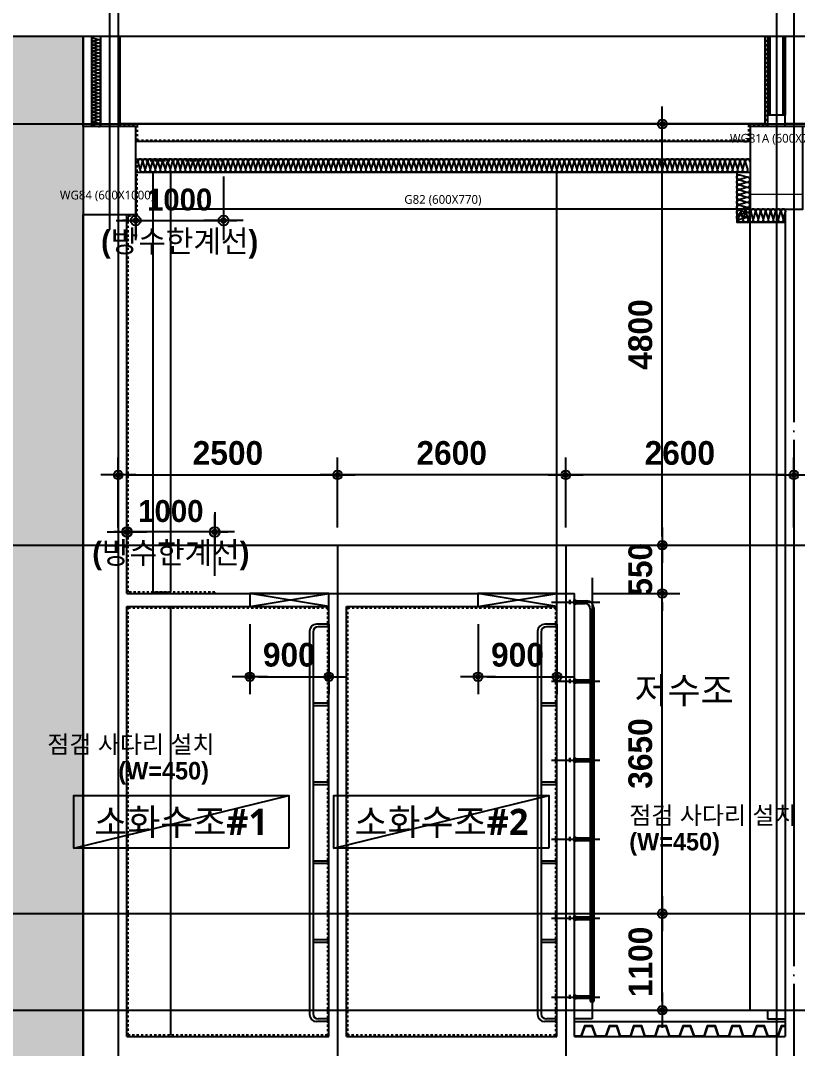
# Model space of a CAD drawing. Header units: millimetres. Extents: x 0 to 168000, y 0 to 59400.
# Drawn here: x 131906 to 140759, y 10966 to 22681 of the extents above; entities that cross this region are included whole.
import ezdxf
from ezdxf.enums import TextEntityAlignment as Align

# ---------------------------------------------------------------- set-up
doc = ezdxf.new("R2010")
doc.units = ezdxf.units.MM
doc.header["$LTSCALE"] = 100
for name, pattern in [('CEN', [62, 60, -1, 0, -1]), ('HID', [0.5, 0.25, -0.25]), ('주단면도-1$0$STD_CENTER', [66, 60, -2, 2, -2])]:
    doc.linetypes.add(name, pattern=pattern)
doc.layers.get('Defpoints').update_dxf_attribs({"color": 153})
for name, color, linetype in [('7FIN', 5, 'Continuous'), ('A-ANNO-DIM', 4, 'Continuous'), ('A-ANNO-TEXT1', 7, 'Continuous'), ('A-CEN', 1, 'CEN'), ('A-FLOR-INSL', 8, 'Continuous'), ('A-WALL-DRY1', 7, 'Continuous'), ('CEN', 1, 'Continuous'), ('DIM', 7, 'Continuous'), ('ELE4', 4, 'Continuous'), ('HID', 7, 'HID'), ('land-sol', 252, 'Continuous'), ('Leader', 7, 'Continuous'), ('OPEN1', 5, 'HID'), ('SYM', 7, 'Continuous'), ('TEXT', 3, 'Continuous'), ('주단면도-1$0$A-FIN-TYP1', 6, 'Continuous'), ('주단면도-1$0$A-ST-AXIS-CEN', 252, '주단면도-1$0$STD_CENTER'), ('주단면도-1$0$A-ST-CONC', 2, 'Continuous'), ('주단면도-1$0$A-WALL-MASN', 3, 'Continuous')]:
    doc.layers.add(name, color=color, linetype=linetype)
doc.layers.add('A-ELEV-LIN2', color=7, linetype='Continuous', lineweight=25)
doc.layers.add('A-XXXX-NPLT', color=144, linetype='Continuous', lineweight=15, plot=False)
doc.layers.add('G(그리드1)', color=185, linetype='Continuous', plot=False)
doc.layers.add('G(그리드2)', color=235, linetype='Continuous', plot=False)
doc.styles.add('2020음성 1차', font='나눔고딕Bold.ttf')
doc.styles.add('SH_진천_나눔', font='')
doc.styles.add('맑은고딕', font='')
doc.styles.get('SH_진천_나눔').set_extended_font_data('NanumGothic', bold=True)
doc.styles.get('맑은고딕').set_extended_font_data('Malgun Gothic')
doc.dimstyles.new('SHP 100내부', dxfattribs={"dimscale": 100, "dimtxt": 2.7, "dimasz": 1, "dimexe": 2, "dimexo": 2, "dimgap": 1, "dimtad": 1, "dimdec": 0, "dimzin": 0, "dimdsep": 46, "dimtxsty": '2020음성 1차', "dimblk": 'DIMDOT', "dimcen": 0.09, "dimclrd": 256, "dimclre": 256, "dimclrt": 3, "dimadec": 0, "dimazin": 1, "dimtfac": 1, "dimtdec": 0, "dimtix": 1, "dimtmove": 2, "dimatfit": 0, "dimldrblk": 'DIMDOT', "dimfxl": 1, "dimtolj": 1, "dimtzin": 0, "dimlwd": -1, "dimlwe": -1, "dimarcsym": 0})
doc.dimstyles.new('내부', dxfattribs={"dimscale": 100, "dimtxt": 2.5, "dimasz": 0.75, "dimexe": 2, "dimexo": 2, "dimgap": 1, "dimtad": 1, "dimdec": 0, "dimdsep": 46, "dimtxsty": '2020음성 1차', "dimblk": 'Z_DOT', "dimcen": 3, "dimdle": 3, "dimclrd": 7, "dimclre": 7, "dimclrt": 3, "dimadec": 0, "dimazin": 0, "dimtfac": 1, "dimtdec": 0, "dimtix": 1, "dimtmove": 2, "dimatfit": 3, "dimfxl": 1, "dimtolj": 1, "dimtzin": 0, "dimarcsym": 0})

# ---------------------------------------------------------------- blocks, each defined once
blk = doc.blocks.new('Z_DOT')
at = {"layer": 'DIM', "color": 0}
for p, q in [((0, -3), (0, 3)), ((-3, 0), (3, 0))]:
    blk.add_line(p, q, dxfattribs=at)
for radius in [0.75, 0.375]:
    blk.add_circle((0, 0), radius, dxfattribs=at)
blk = doc.blocks.new('*D9316')
at = {"layer": 'Defpoints', "color": 0}
for p in [(133119, 16852), (133119, 16152), (134119, 16152)]:
    blk.add_point(p, dxfattribs=at)
at = {"layer": 'DIM', "color": 7, "lineweight": -2, "ltscale": 10}
for p, q in [((133119, 16352), (133119, 17052)), ((134119, 16352), (134119, 17052)), ((133044, 16852), (132969, 16852)), ((134119, 16852), (133119, 16852)), ((134194, 16852), (134269, 16852))]:
    blk.add_line(p, q, dxfattribs=at)
at = {"layer": 'DIM', "color": 7, "linetype": 'ByBlock', "lineweight": -2, "xscale": 75, "yscale": 75, "zscale": 75}
blk.add_blockref('Z_DOT', (133119, 16852), dxfattribs=at)
at = {"layer": 'DIM', "color": 7, "linetype": 'ByBlock', "lineweight": -2, "xscale": 75, "yscale": 75, "zscale": 75, "rotation": 180}
blk.add_blockref('Z_DOT', (134119, 16852), dxfattribs=at)
at = {"layer": 'DIM', "color": 3, "char_height": 250, "attachment_point": 5, "style": '2020음성 1차'}
for s, insert in [('\\A1;1000', (133619, 17089)), ('\\A1;(방수한계선)', (133619, 16578))]:
    blk.add_mtext(s, dxfattribs=dict(at, insert=insert))
blk = doc.blocks.new('*D9317')
at = {"layer": 'Defpoints', "color": 0}
for p in [(133219, 21102), (134219, 21102), (134219, 20402)]:
    blk.add_point(p, dxfattribs=at)
at = {"layer": 'DIM', "color": 7, "lineweight": -2, "ltscale": 10}
for p, q in [((133219, 20902), (133219, 20202)), ((134219, 20902), (134219, 20202)), ((133144, 20402), (133069, 20402)), ((133219, 20402), (134219, 20402)), ((134294, 20402), (134369, 20402))]:
    blk.add_line(p, q, dxfattribs=at)
at = {"layer": 'DIM', "color": 7, "linetype": 'ByBlock', "lineweight": -2, "xscale": 75, "yscale": 75, "zscale": 75}
blk.add_blockref('Z_DOT', (133219, 20402), dxfattribs=at)
at = {"layer": 'DIM', "color": 7, "linetype": 'ByBlock', "lineweight": -2, "xscale": 75, "yscale": 75, "zscale": 75, "rotation": 180}
blk.add_blockref('Z_DOT', (134219, 20402), dxfattribs=at)
at = {"layer": 'DIM', "color": 3, "char_height": 250, "attachment_point": 5, "style": '2020음성 1차'}
for s, insert in [('\\A1;1000', (133719, 20639)), ('\\A1;(방수한계선)', (133719, 20128))]:
    blk.add_mtext(s, dxfattribs=dict(at, insert=insert))
blk = doc.blocks.new('DIMDOT')
at = {"color": 0}
blk.add_line((-2, 0), (2, 0), dxfattribs=at)
for radius in [0.5, 0.25]:
    blk.add_circle((0, 0), radius, dxfattribs=at)
blk = doc.blocks.new('*D9349')
at = {"layer": 'A-ANNO-DIM'}
for p, q in [((133019, 16902), (133019, 17702)), ((135519, 16902), (135519, 17702)), ((133119, 17502), (135419, 17502))]:
    blk.add_line(p, q, dxfattribs=at)
at = {"layer": 'Defpoints', "color": 0}
for p in [(135519, 17502), (133019, 16702), (135519, 16702)]:
    blk.add_point(p, dxfattribs=at)
at = {"layer": 'A-ANNO-DIM', "linetype": 'ByBlock', "xscale": 100, "yscale": 100, "zscale": 100, "rotation": 180}
blk.add_blockref('DIMDOT', (133019, 17502), dxfattribs=at)
at = {"layer": 'A-ANNO-DIM', "linetype": 'ByBlock', "xscale": 100, "yscale": 100, "zscale": 100}
blk.add_blockref('DIMDOT', (135519, 17502), dxfattribs=at)
at = {"layer": 'A-ANNO-DIM', "color": 3, "insert": (134269, 17751), "char_height": 270, "attachment_point": 5, "style": '2020음성 1차'}
blk.add_mtext('\\A1;2500', dxfattribs=at)
blk = doc.blocks.new('*D9350')
at = {"layer": 'A-ANNO-DIM'}
for p, q in [((135519, 16902), (135519, 17702)), ((138119, 16902), (138119, 17702)), ((138019, 17502), (135619, 17502))]:
    blk.add_line(p, q, dxfattribs=at)
at = {"layer": 'Defpoints', "color": 0}
for p in [(135519, 17502), (135519, 16702), (138119, 16702)]:
    blk.add_point(p, dxfattribs=at)
at = {"layer": 'A-ANNO-DIM', "linetype": 'ByBlock', "xscale": 100, "yscale": 100, "zscale": 100, "rotation": 180}
blk.add_blockref('DIMDOT', (135519, 17502), dxfattribs=at)
at = {"layer": 'A-ANNO-DIM', "linetype": 'ByBlock', "xscale": 100, "yscale": 100, "zscale": 100}
blk.add_blockref('DIMDOT', (138119, 17502), dxfattribs=at)
at = {"layer": 'A-ANNO-DIM', "color": 3, "insert": (136819, 17751), "char_height": 270, "attachment_point": 5, "style": '2020음성 1차'}
blk.add_mtext('\\A1;2600', dxfattribs=at)
blk = doc.blocks.new('*D9351')
at = {"layer": 'A-ANNO-DIM'}
for p, q in [((138119, 16902), (138119, 17702)), ((140719, 16902), (140719, 17702)), ((140619, 17502), (138219, 17502))]:
    blk.add_line(p, q, dxfattribs=at)
at = {"layer": 'Defpoints', "color": 0}
for p in [(138119, 17502), (138119, 16702), (140719, 16702)]:
    blk.add_point(p, dxfattribs=at)
at = {"layer": 'A-ANNO-DIM', "linetype": 'ByBlock', "xscale": 100, "yscale": 100, "zscale": 100, "rotation": 180}
blk.add_blockref('DIMDOT', (138119, 17502), dxfattribs=at)
at = {"layer": 'A-ANNO-DIM', "linetype": 'ByBlock', "xscale": 100, "yscale": 100, "zscale": 100}
blk.add_blockref('DIMDOT', (140719, 17502), dxfattribs=at)
at = {"layer": 'A-ANNO-DIM', "color": 3, "insert": (139419, 17751), "char_height": 270, "attachment_point": 5, "style": '2020음성 1차'}
blk.add_mtext('\\A1;2600', dxfattribs=at)
blk = doc.blocks.new('*D9352')
at = {"layer": 'A-ANNO-DIM'}
for p, q in [((138419, 16152), (139419, 16152)), ((139219, 12602), (139219, 16052)), ((138419, 12502), (139419, 12502))]:
    blk.add_line(p, q, dxfattribs=at)
at = {"layer": 'Defpoints', "color": 0}
for p in [(138219, 16152), (139219, 16152), (138219, 12502)]:
    blk.add_point(p, dxfattribs=at)
at = {"layer": 'A-ANNO-DIM', "linetype": 'ByBlock', "xscale": 100, "yscale": 100, "zscale": 100}
for p, rotation in [((139219, 16152), 90), ((139219, 12502), 270)]:
    blk.add_blockref('DIMDOT', p, dxfattribs=dict(at, rotation=rotation))
at = {"layer": 'A-ANNO-DIM', "color": 3, "insert": (138970, 14327), "char_height": 270, "attachment_point": 5, "rotation": 90, "style": '2020음성 1차'}
blk.add_mtext('\\A1;3650', dxfattribs=at)
blk = doc.blocks.new('*D9353')
at = {"layer": 'A-ANNO-DIM'}
for p, q in [((138419, 21502), (139419, 21502)), ((139219, 16802), (139219, 21402)), ((138419, 16702), (139419, 16702))]:
    blk.add_line(p, q, dxfattribs=at)
at = {"layer": 'Defpoints', "color": 0}
for p in [(138219, 21502), (139219, 21502), (138219, 16702)]:
    blk.add_point(p, dxfattribs=at)
at = {"layer": 'A-ANNO-DIM', "linetype": 'ByBlock', "xscale": 100, "yscale": 100, "zscale": 100}
for p, rotation in [((139219, 21502), 90), ((139219, 16702), 270)]:
    blk.add_blockref('DIMDOT', p, dxfattribs=dict(at, rotation=rotation))
at = {"layer": 'A-ANNO-DIM', "color": 3, "insert": (138970, 19102), "char_height": 270, "attachment_point": 5, "rotation": 90, "style": '2020음성 1차'}
blk.add_mtext('\\A1;4800', dxfattribs=at)
blk = doc.blocks.new('*D9354')
at = {"layer": 'A-ANNO-DIM'}
for p, q in [((139219, 16802), (139219, 16902)), ((138419, 16702), (139419, 16702)), ((139219, 16152), (139219, 16702)), ((138419, 16152), (139419, 16152)), ((139219, 16052), (139219, 15952))]:
    blk.add_line(p, q, dxfattribs=at)
at = {"layer": 'Defpoints', "color": 0}
for p in [(138219, 16702), (139219, 16702), (138219, 16152)]:
    blk.add_point(p, dxfattribs=at)
at = {"layer": 'A-ANNO-DIM', "linetype": 'ByBlock', "xscale": 100, "yscale": 100, "zscale": 100}
for p, rotation in [((139219, 16702), 270), ((139219, 16152), 90)]:
    blk.add_blockref('DIMDOT', p, dxfattribs=dict(at, rotation=rotation))
at = {"layer": 'A-ANNO-DIM', "color": 3, "insert": (138970, 16427), "char_height": 270, "attachment_point": 5, "rotation": 90, "style": '2020음성 1차'}
blk.add_mtext('\\A1;550', dxfattribs=at)
blk = doc.blocks.new('*D9362')
at = {"layer": 'A-ANNO-DIM'}
for p, q in [((138419, 12502), (139419, 12502)), ((139219, 11502), (139219, 12402)), ((138419, 11402), (139419, 11402))]:
    blk.add_line(p, q, dxfattribs=at)
at = {"layer": 'Defpoints', "color": 0}
for p in [(138219, 12502), (139219, 12502), (138219, 11402)]:
    blk.add_point(p, dxfattribs=at)
at = {"layer": 'A-ANNO-DIM', "linetype": 'ByBlock', "xscale": 100, "yscale": 100, "zscale": 100}
for p, rotation in [((139219, 12502), 90), ((139219, 11402), 270)]:
    blk.add_blockref('DIMDOT', p, dxfattribs=dict(at, rotation=rotation))
at = {"layer": 'A-ANNO-DIM', "color": 3, "insert": (138971, 11952), "char_height": 270, "attachment_point": 5, "rotation": 90, "style": '2020음성 1차'}
blk.add_mtext('\\A1;1100', dxfattribs=at)
blk = doc.blocks.new('*D9422')
at = {"layer": 'A-ANNO-DIM'}
for p, q in [((134519, 15802), (134519, 15002)), ((135419, 15802), (135419, 15002)), ((134619, 15202), (135319, 15202))]:
    blk.add_line(p, q, dxfattribs=at)
at = {"layer": 'Defpoints', "color": 0}
for p in [(134519, 16002), (135419, 16002), (135419, 15202)]:
    blk.add_point(p, dxfattribs=at)
at = {"layer": 'A-ANNO-DIM', "linetype": 'ByBlock', "xscale": 100, "yscale": 100, "zscale": 100, "rotation": 180}
blk.add_blockref('DIMDOT', (134519, 15202), dxfattribs=at)
at = {"layer": 'A-ANNO-DIM', "linetype": 'ByBlock', "xscale": 100, "yscale": 100, "zscale": 100}
blk.add_blockref('DIMDOT', (135419, 15202), dxfattribs=at)
at = {"layer": 'A-ANNO-DIM', "color": 3, "insert": (134969, 15451), "char_height": 270, "attachment_point": 5, "style": '2020음성 1차'}
blk.add_mtext('\\A1;900', dxfattribs=at)
blk = doc.blocks.new('*D9423')
at = {"layer": 'A-ANNO-DIM'}
for p, q in [((137119, 15802), (137119, 15002)), ((138019, 15802), (138019, 15002)), ((137219, 15202), (137919, 15202))]:
    blk.add_line(p, q, dxfattribs=at)
at = {"layer": 'Defpoints', "color": 0}
for p in [(137119, 16002), (138019, 16002), (138019, 15202)]:
    blk.add_point(p, dxfattribs=at)
at = {"layer": 'A-ANNO-DIM', "linetype": 'ByBlock', "xscale": 100, "yscale": 100, "zscale": 100, "rotation": 180}
blk.add_blockref('DIMDOT', (137119, 15202), dxfattribs=at)
at = {"layer": 'A-ANNO-DIM', "linetype": 'ByBlock', "xscale": 100, "yscale": 100, "zscale": 100}
blk.add_blockref('DIMDOT', (138019, 15202), dxfattribs=at)
at = {"layer": 'A-ANNO-DIM', "color": 3, "insert": (137569, 15451), "char_height": 270, "attachment_point": 5, "style": '2020음성 1차'}
blk.add_mtext('\\A1;900', dxfattribs=at)

msp = doc.modelspace()

# ---------------------------------------------------------------- hatches: boundary and pattern name
at = {"layer": 'land-sol', "transparency": 33554687}
h = msp.add_hatch(color=256, dxfattribs=at)
h.dxf.hatch_style = 1
h.paths.add_polyline_path([(130518.8, 22502), (132618.8, 22502), (132618.8, 9702), (132518.8, 9702), (132518.8, 9642), (142118.8, 9642), (142118.8, 9702), (142719.2, 10742), (148318.8, 10742), (148318.8, 10802), (148218.8, 10802), (148218.8, 11592), (149618.8, 11592), (149618.8, 6702), (130518.8, 6702)])

# ---------------------------------------------------------------- linework, layer by layer
for p, q in [((138218.8, 16082), (138227.8, 16082)), ((138227.8, 16082), (138227.8, 16022)), ((138218.8, 16022), (138227.8, 16022)), ((135409.8, 15817), (135409.8, 15757)), ((135418.8, 15817), (135409.8, 15817)), ((138009.8, 15817), (138009.8, 15757)), ((138018.8, 15817), (138009.8, 15817)), ((135418.8, 15757), (135409.8, 15757)), ((138018.8, 15757), (138009.8, 15757)), ((138218.8, 15182), (138227.8, 15182)), ((138218.8, 15122), (138227.8, 15122)), ((138227.8, 15182), (138227.8, 15122)), ((138227.8, 15167), (138398.8, 15167)), ((138227.8, 15137), (138398.8, 15137)), ((135409.8, 14902), (135238.8, 14902)), ((135409.8, 14917), (135409.8, 14857)), ((135418.8, 14917), (135409.8, 14917)), ((138009.8, 14902), (137838.8, 14902)), ((138009.8, 14917), (138009.8, 14857)), ((138018.8, 14917), (138009.8, 14917)), ((135409.8, 14872), (135238.8, 14872)), ((135418.8, 14857), (135409.8, 14857)), ((138009.8, 14872), (137838.8, 14872)), ((138018.8, 14857), (138009.8, 14857)), ((138218.8, 14282), (138227.8, 14282)), ((138218.8, 14222), (138227.8, 14222)), ((138227.8, 14282), (138227.8, 14222)), ((138227.8, 14267), (138398.8, 14267)), ((138227.8, 14237), (138398.8, 14237)), ((135409.8, 14002), (135238.8, 14002)), ((135409.8, 13972), (135238.8, 13972)), ((135409.8, 14017), (135409.8, 13957)), ((135418.8, 14017), (135409.8, 14017)), ((135418.8, 13957), (135409.8, 13957)), ((138009.8, 14002), (137838.8, 14002)), ((138009.8, 13972), (137838.8, 13972)), ((138009.8, 14017), (138009.8, 13957)), ((138018.8, 14017), (138009.8, 14017)), ((138018.8, 13957), (138009.8, 13957)), ((138218.8, 13382), (138227.8, 13382)), ((138227.8, 13382), (138227.8, 13322)), ((138227.8, 13367), (138398.8, 13367)), ((138218.8, 13322), (138227.8, 13322)), ((138227.8, 13337), (138398.8, 13337)), ((135409.8, 13102), (135238.8, 13102)), ((135409.8, 13072), (135238.8, 13072)), ((135409.8, 13117), (135409.8, 13057)), ((135418.8, 13117), (135409.8, 13117)), ((135418.8, 13057), (135409.8, 13057)), ((138009.8, 13102), (137838.8, 13102)), ((138009.8, 13072), (137838.8, 13072)), ((138009.8, 13117), (138009.8, 13057)), ((138018.8, 13117), (138009.8, 13117)), ((138018.8, 13057), (138009.8, 13057)), ((138218.8, 12482), (138227.8, 12482)), ((138218.8, 12422), (138227.8, 12422)), ((138227.8, 12482), (138227.8, 12422)), ((138227.8, 12467), (138398.8, 12467)), ((138227.8, 12437), (138398.8, 12437)), ((135409.8, 12202), (135238.8, 12202)), ((135409.8, 12217), (135409.8, 12157)), ((135418.8, 12217), (135409.8, 12217)), ((138009.8, 12202), (137838.8, 12202)), ((138009.8, 12217), (138009.8, 12157)), ((138018.8, 12217), (138009.8, 12217)), ((135409.8, 12172), (135238.8, 12172)), ((135418.8, 12157), (135409.8, 12157)), ((138009.8, 12172), (137838.8, 12172)), ((138018.8, 12157), (138009.8, 12157)), ((138218.8, 11582), (138227.8, 11582)), ((138218.8, 11522), (138227.8, 11522)), ((138227.8, 11582), (138227.8, 11522)), ((138227.8, 11567), (138398.8, 11567)), ((138227.8, 11537), (138398.8, 11537)), ((135409.8, 11257), (135409.8, 11317)), ((135418.8, 11317), (135409.8, 11317)), ((135418.8, 11257), (135409.8, 11257)), ((138009.8, 11257), (138009.8, 11317)), ((138018.8, 11317), (138009.8, 11317)), ((138018.8, 11257), (138009.8, 11257))]:
    msp.add_line(p, q)
for centre in [(138398.8, 15152), (138398.8, 14252), (138398.8, 13352), (138398.8, 12452), (138398.8, 11552)]:
    msp.add_arc(centre, 15, 270, 90)
at = {"layer": '7FIN'}
for points in [[(140620.9, 11222), (140571.9, 11222), (140532.4, 11107.3), (140424.6, 11107.3), (140385.2, 11222), (140291.9, 11222), (140252.4, 11107.3), (140144.7, 11107.3), (140105.2, 11222), (140011.9, 11222), (139972.5, 11107.3), (139864.7, 11107.3), (139825.2, 11222), (139731.9, 11222), (139692.4, 11107.3), (139584.6, 11107.3), (139545.2, 11222), (139451.9, 11222), (139412.4, 11107.3), (139304.6, 11107.3), (139265.2, 11222), (139171.9, 11222), (139132.4, 11107.3), (139024.7, 11107.3), (138985.2, 11222), (138891.9, 11222), (138852.5, 11107.3), (138744.7, 11107.3), (138705.2, 11222), (138611.9, 11222), (138572.4, 11107.3), (138464.6, 11107.3), (138425.2, 11222), (138331.9, 11222), (138292.4, 11107.3), (138218.8, 11107.3)], [(140620.9, 11216.6), (140575.7, 11216.6), (140536.2, 11102), (140420.8, 11102), (140381.4, 11216.6), (140295.7, 11216.6), (140256.2, 11102), (140140.9, 11102), (140101.4, 11216.6), (140015.7, 11216.6), (139976.3, 11102), (139860.9, 11102), (139821.4, 11216.6), (139735.7, 11216.6), (139696.2, 11102), (139580.8, 11102), (139541.4, 11216.6), (139455.7, 11216.6), (139416.2, 11102), (139300.8, 11102), (139261.4, 11216.6), (139175.7, 11216.6), (139136.2, 11102), (139020.9, 11102), (138981.4, 11216.6), (138895.7, 11216.6), (138856.3, 11102), (138740.9, 11102), (138701.4, 11216.6), (138615.7, 11216.6), (138576.2, 11102), (138460.7, 11102), (138421.4, 11216.6), (138335.7, 11216.6), (138296.2, 11102), (138218.8, 11102)]]:
    msp.add_lwpolyline(points, dxfattribs=at)
at = {"layer": 'A-CEN'}
for p, q in [((132918.8, 24102), (132918.8, 20302)), ((140718.8, 24102), (140718.8, 6702)), ((135518.8, 16702), (135518.8, 6702)), ((138118.8, 16702), (138118.8, 6702))]:
    msp.add_line(p, q, dxfattribs=at)
at = {"layer": 'A-ELEV-LIN2'}
for p, q in [((138018.8, 16152), (138018.8, 20952)), ((140218.8, 20532), (133618.8, 20532)), ((140218.8, 11402), (140218.8, 20532)), ((133618.8, 11117), (133618.8, 15987))]:
    msp.add_line(p, q, dxfattribs=at)
at = {"layer": 'A-FLOR-INSL'}
for points in [[(132795.3, 21472.8, 1.34), (132795.3, 21507.8), (132742.2, 21491.8, -1.34), (132742.2, 21526.8), (132795.3, 21510.9), (132795.3, 21510.9, 1.34), (132795.3, 21545.9), (132742.2, 21530, -1.34), (132742.2, 21565), (132795.3, 21549.1), (132795.3, 21549.1, 1.34), (132795.3, 21584.1), (132742.2, 21568.1, -1.34), (132742.2, 21603.1), (132795.3, 21587.2), (132795.3, 21587.2, 1.34), (132795.3, 21622.2), (132742.2, 21606.3, -1.34), (132742.2, 21641.3), (132795.3, 21625.3), (132795.3, 21625.3, 1.34), (132795.3, 21660.3), (132742.2, 21644.4, -1.34), (132742.2, 21679.4), (132795.3, 21663.5), (132795.3, 21663.5, 1.34), (132795.3, 21698.5), (132742.2, 21682.5, -1.34), (132742.2, 21717.5), (132795.3, 21701.6), (132795.3, 21701.6, 1.34), (132795.3, 21736.6), (132742.2, 21720.7, -1.34), (132742.2, 21755.7), (132795.3, 21739.7), (132795.3, 21739.7, 1.34), (132795.3, 21774.7), (132742.2, 21758.8, -1.34), (132742.2, 21793.8), (132795.3, 21777.9), (132795.3, 21777.9, 1.34), (132795.3, 21812.9), (132742.2, 21797, -1.34), (132742.2, 21832), (132795.3, 21816), (132795.3, 21816, 1.34), (132795.3, 21851), (132742.2, 21835.1, -1.34), (132742.2, 21870.1), (132795.3, 21854.2), (132795.3, 21854.2, 1.34), (132795.3, 21889.2), (132742.2, 21873.2, -1.34), (132742.2, 21908.2), (132795.3, 21892.3), (132795.3, 21892.3, 1.34), (132795.3, 21927.3), (132742.2, 21911.4, -1.34), (132742.2, 21946.4), (132795.3, 21930.4), (132795.3, 21930.4, 1.34), (132795.3, 21965.4), (132742.2, 21949.5, -1.34), (132742.2, 21984.5), (132795.3, 21968.6), (132795.3, 21968.6, 1.34), (132795.3, 22003.6), (132742.2, 21987.6, -1.34), (132742.2, 22022.6), (132795.3, 22006.7), (132795.3, 22006.7, 1.34), (132795.3, 22041.7), (132742.2, 22025.8, -1.34), (132742.2, 22060.8), (132795.3, 22044.9), (132795.3, 22044.9, 1.34), (132795.3, 22079.9), (132742.2, 22063.9, -1.34), (132742.2, 22098.9), (132795.3, 22083), (132795.3, 22083, 1.34), (132795.3, 22118), (132742.2, 22102.1, -1.34), (132742.2, 22137.1), (132795.3, 22121.1), (132795.3, 22121.1, 1.34), (132795.3, 22156.1), (132742.2, 22140.2, -1.34), (132742.2, 22175.2), (132795.3, 22159.3), (132795.3, 22159.3, 1.34), (132795.3, 22194.3), (132742.2, 22178.3, -1.34), (132742.2, 22213.3), (132795.3, 22197.4), (132795.3, 22197.4, 1.34), (132795.3, 22232.4), (132742.2, 22216.5, -1.34), (132742.2, 22251.5), (132795.3, 22235.5), (132795.3, 22235.5, 1.34), (132795.3, 22270.5), (132742.2, 22254.6, -1.34), (132742.2, 22289.6), (132795.3, 22273.7), (132795.3, 22273.7, 1.34), (132795.3, 22308.7), (132742.2, 22292.8, -1.34), (132742.2, 22327.8), (132795.3, 22311.8), (132795.3, 22311.8, 1.34), (132795.3, 22346.8), (132742.2, 22330.9, -1.34), (132742.2, 22365.9), (132795.3, 22350), (132795.3, 22350, 1.34), (132795.3, 22385), (132742.2, 22369, -1.34), (132742.2, 22404), (132795.3, 22388.1), (132795.3, 22388.1, 1.34), (132795.3, 22423.1), (132742.2, 22407.2, -1.34), (132742.2, 22442.2), (132795.3, 22426.2), (132795.3, 22426.2, 1.34), (132795.3, 22461.2), (132742.2, 22445.3, -1.34), (132742.2, 22480.3), (132795.3, 22464.4), (132795.3, 22464.4, 1.34)], [(140217.7, 21066.8, 1.34), (140165.2, 21066.8), (140189, 20987.2, -1.34), (140136.5, 20987.2), (140160.4, 21066.8), (140160.4, 21066.8, 1.34), (140107.9, 21066.8), (140131.8, 20987.2, -1.34), (140079.3, 20987.2), (140103.2, 21066.8), (140103.2, 21066.8, 1.34), (140050.7, 21066.8), (140074.6, 20987.2, -1.34), (140022.1, 20987.2), (140046, 21066.8), (140046, 21066.8, 1.34), (139993.5, 21066.8), (140017.4, 20987.2, -1.34), (139964.9, 20987.2), (139988.8, 21066.8), (139988.8, 21066.8, 1.34), (139936.3, 21066.8), (139960.2, 20987.2, -1.34), (139907.7, 20987.2), (139931.6, 21066.8), (139931.6, 21066.8, 1.34), (139879.1, 21066.8), (139903, 20987.2, -1.34), (139850.5, 20987.2), (139874.4, 21066.8), (139874.4, 21066.8, 1.34), (139821.9, 21066.8), (139845.8, 20987.2, -1.34), (139793.3, 20987.2), (139817.2, 21066.8), (139817.2, 21066.8, 1.34), (139764.7, 21066.8), (139788.6, 20987.2, -1.34), (139736.1, 20987.2), (139760, 21066.8), (139760, 21066.8, 1.34), (139707.5, 21066.8), (139731.4, 20987.2, -1.34), (139678.9, 20987.2), (139702.8, 21066.8), (139702.8, 21066.8, 1.34), (139650.3, 21066.8), (139674.2, 20987.2, -1.34), (139621.7, 20987.2), (139645.6, 21066.8), (139645.6, 21066.8, 1.34), (139593.1, 21066.8), (139617, 20987.2, -1.34), (139564.5, 20987.2), (139588.4, 21066.8), (139588.4, 21066.8, 1.34), (139535.9, 21066.8), (139559.8, 20987.2, -1.34), (139507.3, 20987.2), (139531.2, 21066.8), (139531.2, 21066.8, 1.34), (139478.7, 21066.8), (139502.6, 20987.2, -1.34), (139450.1, 20987.2), (139474, 21066.8), (139474, 21066.8, 1.34), (139421.5, 21066.8), (139445.3, 20987.2, -1.34), (139392.8, 20987.2), (139416.7, 21066.8), (139416.7, 21066.8, 1.34), (139364.2, 21066.8), (139388.1, 20987.2, -1.34), (139335.6, 20987.2), (139359.5, 21066.8), (139359.5, 21066.8, 1.34), (139307, 21066.8), (139330.9, 20987.2, -1.34), (139278.4, 20987.2), (139302.3, 21066.8), (139302.3, 21066.8, 1.34), (139249.8, 21066.8), (139273.7, 20987.2, -1.34), (139221.2, 20987.2), (139245.1, 21066.8), (139245.1, 21066.8, 1.34), (139192.6, 21066.8), (139216.5, 20987.2, -1.34), (139164, 20987.2), (139187.9, 21066.8), (139187.9, 21066.8, 1.34), (139135.4, 21066.8), (139159.3, 20987.2, -1.34), (139106.8, 20987.2), (139130.7, 21066.8), (139130.7, 21066.8, 1.34), (139078.2, 21066.8), (139102.1, 20987.2, -1.34), (139049.6, 20987.2), (139073.5, 21066.8), (139073.5, 21066.8, 1.34), (139021, 21066.8), (139044.9, 20987.2, -1.34), (138992.4, 20987.2), (139016.3, 21066.8), (139016.3, 21066.8, 1.34), (138963.8, 21066.8), (138987.7, 20987.2, -1.34), (138935.2, 20987.2), (138959.1, 21066.8), (138959.1, 21066.8, 1.34), (138906.6, 21066.8), (138930.5, 20987.2, -1.34), (138878, 20987.2), (138901.9, 21066.8), (138901.9, 21066.8, 1.34), (138849.4, 21066.8), (138873.3, 20987.2, -1.34), (138820.8, 20987.2), (138844.7, 21066.8), (138844.7, 21066.8, 1.34), (138792.2, 21066.8), (138816.1, 20987.2, -1.34), (138763.6, 20987.2), (138787.5, 21066.8), (138787.5, 21066.8, 1.34), (138735, 21066.8), (138758.9, 20987.2, -1.34), (138706.4, 20987.2), (138730.2, 21066.8), (138730.2, 21066.8, 1.34), (138677.7, 21066.8), (138701.6, 20987.2, -1.34), (138649.1, 20987.2), (138673, 21066.8), (138673, 21066.8, 1.34), (138620.5, 21066.8), (138644.4, 20987.2, -1.34), (138591.9, 20987.2), (138615.8, 21066.8), (138615.8, 21066.8, 1.34), (138563.3, 21066.8), (138587.2, 20987.2, -1.34), (138534.7, 20987.2), (138558.6, 21066.8), (138558.6, 21066.8, 1.34), (138506.1, 21066.8), (138530, 20987.2, -1.34), (138477.5, 20987.2), (138501.4, 21066.8), (138501.4, 21066.8, 1.34), (138448.9, 21066.8), (138472.8, 20987.2, -1.34), (138420.3, 20987.2), (138444.2, 21066.8), (138444.2, 21066.8, 1.34), (138391.7, 21066.8), (138415.6, 20987.2, -1.34), (138363.1, 20987.2), (138387, 21066.8), (138387, 21066.8, 1.34), (138334.5, 21066.8), (138358.4, 20987.2, -1.34), (138305.9, 20987.2), (138329.8, 21066.8), (138329.8, 21066.8, 1.34), (138277.3, 21066.8), (138301.2, 20987.2, -1.34), (138248.7, 20987.2), (138272.6, 21066.8), (138272.6, 21066.8, 1.34), (138220.1, 21066.8), (138244, 20987.2, -1.34), (138191.5, 20987.2), (138215.4, 21066.8), (138215.4, 21066.8, 1.34), (138162.9, 21066.8), (138186.8, 20987.2, -1.34), (138134.3, 20987.2), (138158.2, 21066.8), (138158.2, 21066.8, 1.34), (138105.7, 21066.8), (138129.6, 20987.2, -1.34), (138077.1, 20987.2), (138101, 21066.8), (138101, 21066.8, 1.34), (138048.5, 21066.8), (138072.4, 20987.2, -1.34), (138019.9, 20987.2), (138043.8, 21066.8), (138043.8, 21066.8, 1.34), (137991.3, 21066.8), (138015.1, 20987.2, -1.34), (137962.6, 20987.2), (137986.5, 21066.8), (137986.5, 21066.8, 1.34), (137934, 21066.8), (137957.9, 20987.2, -1.34), (137905.4, 20987.2), (137929.3, 21066.8), (137929.3, 21066.8, 1.34), (137876.8, 21066.8), (137900.7, 20987.2, -1.34), (137848.2, 20987.2), (137872.1, 21066.8), (137872.1, 21066.8, 1.34), (137819.6, 21066.8), (137843.5, 20987.2, -1.34), (137791, 20987.2), (137814.9, 21066.8), (137814.9, 21066.8, 1.34), (137762.4, 21066.8), (137786.3, 20987.2, -1.34), (137733.8, 20987.2), (137757.7, 21066.8), (137757.7, 21066.8, 1.34), (137705.2, 21066.8), (137729.1, 20987.2, -1.34), (137676.6, 20987.2), (137700.5, 21066.8), (137700.5, 21066.8, 1.34), (137648, 21066.8), (137671.9, 20987.2, -1.34), (137619.4, 20987.2), (137643.3, 21066.8), (137643.3, 21066.8, 1.34), (137590.8, 21066.8), (137614.7, 20987.2, -1.34), (137562.2, 20987.2), (137586.1, 21066.8), (137586.1, 21066.8, 1.34), (137533.6, 21066.8), (137557.5, 20987.2, -1.34), (137505, 20987.2), (137528.9, 21066.8), (137528.9, 21066.8, 1.34), (137476.4, 21066.8), (137500.3, 20987.2, -1.34), (137447.8, 20987.2), (137471.7, 21066.8), (137471.7, 21066.8, 1.34), (137419.2, 21066.8), (137443.1, 20987.2, -1.34), (137390.6, 20987.2), (137414.5, 21066.8), (137414.5, 21066.8, 1.34), (137362, 21066.8), (137385.9, 20987.2, -1.34), (137333.4, 20987.2), (137357.3, 21066.8), (137357.3, 21066.8, 1.34), (137304.8, 21066.8), (137328.7, 20987.2, -1.34), (137276.2, 20987.2), (137300, 21066.8), (137300, 21066.8, 1.34), (137247.5, 21066.8), (137271.4, 20987.2, -1.34), (137218.9, 20987.2), (137242.8, 21066.8), (137242.8, 21066.8, 1.34), (137190.3, 21066.8), (137214.2, 20987.2, -1.34), (137161.7, 20987.2), (137185.6, 21066.8), (137185.6, 21066.8, 1.34), (137133.1, 21066.8), (137157, 20987.2, -1.34), (137104.5, 20987.2), (137128.4, 21066.8), (137128.4, 21066.8, 1.34), (137075.9, 21066.8), (137099.8, 20987.2, -1.34), (137047.3, 20987.2), (137071.2, 21066.8), (137071.2, 21066.8, 1.34), (137018.7, 21066.8), (137042.6, 20987.2, -1.34), (136990.1, 20987.2), (137014, 21066.8), (137014, 21066.8, 1.34), (136961.5, 21066.8), (136985.4, 20987.2, -1.34), (136932.9, 20987.2), (136956.8, 21066.8), (136956.8, 21066.8, 1.34), (136904.3, 21066.8), (136928.2, 20987.2, -1.34), (136875.7, 20987.2), (136899.6, 21066.8), (136899.6, 21066.8, 1.34), (136847.1, 21066.8), (136871, 20987.2, -1.34), (136818.5, 20987.2), (136842.4, 21066.8), (136842.4, 21066.8, 1.34), (136789.9, 21066.8), (136813.8, 20987.2, -1.34), (136761.3, 20987.2), (136785.2, 21066.8), (136785.2, 21066.8, 1.34), (136732.7, 21066.8), (136756.6, 20987.2, -1.34), (136704.1, 20987.2), (136728, 21066.8), (136728, 21066.8, 1.34), (136675.5, 21066.8), (136699.4, 20987.2, -1.34), (136646.9, 20987.2), (136670.8, 21066.8), (136670.8, 21066.8, 1.34), (136618.3, 21066.8), (136642.2, 20987.2, -1.34), (136589.7, 20987.2), (136613.6, 21066.8), (136613.6, 21066.8, 1.34), (136561.1, 21066.8), (136584.9, 20987.2, -1.34), (136532.4, 20987.2), (136556.3, 21066.8), (136556.3, 21066.8, 1.34), (136503.8, 21066.8), (136527.7, 20987.2, -1.34), (136475.2, 20987.2), (136499.1, 21066.8), (136499.1, 21066.8, 1.34), (136446.6, 21066.8), (136470.5, 20987.2, -1.34), (136418, 20987.2), (136441.9, 21066.8), (136441.9, 21066.8, 1.34), (136389.4, 21066.8), (136413.3, 20987.2, -1.34), (136360.8, 20987.2), (136384.7, 21066.8), (136384.7, 21066.8, 1.34), (136332.2, 21066.8), (136356.1, 20987.2, -1.34), (136303.6, 20987.2), (136327.5, 21066.8), (136327.5, 21066.8, 1.34), (136275, 21066.8), (136298.9, 20987.2, -1.34), (136246.4, 20987.2), (136270.3, 21066.8), (136270.3, 21066.8, 1.34), (136217.8, 21066.8), (136241.7, 20987.2, -1.34), (136189.2, 20987.2), (136213.1, 21066.8), (136213.1, 21066.8, 1.34), (136160.6, 21066.8), (136184.5, 20987.2, -1.34), (136132, 20987.2), (136155.9, 21066.8), (136155.9, 21066.8, 1.34), (136103.4, 21066.8), (136127.3, 20987.2, -1.34), (136074.8, 20987.2), (136098.7, 21066.8), (136098.7, 21066.8, 1.34), (136046.2, 21066.8), (136070.1, 20987.2, -1.34), (136017.6, 20987.2), (136041.5, 21066.8), (136041.5, 21066.8, 1.34), (135989, 21066.8), (136012.9, 20987.2, -1.34), (135960.4, 20987.2), (135984.3, 21066.8), (135984.3, 21066.8, 1.34), (135931.8, 21066.8), (135955.7, 20987.2, -1.34), (135903.2, 20987.2), (135927.1, 21066.8), (135927.1, 21066.8, 1.34), (135874.6, 21066.8), (135898.5, 20987.2, -1.34), (135846, 20987.2), (135869.9, 21066.8), (135869.9, 21066.8, 1.34), (135817.4, 21066.8), (135841.2, 20987.2, -1.34), (135788.7, 20987.2), (135812.6, 21066.8), (135812.6, 21066.8, 1.34), (135760.1, 21066.8), (135784, 20987.2, -1.34), (135731.5, 20987.2), (135755.4, 21066.8), (135755.4, 21066.8, 1.34), (135702.9, 21066.8), (135726.8, 20987.2, -1.34), (135674.3, 20987.2), (135698.2, 21066.8), (135698.2, 21066.8, 1.34), (135645.7, 21066.8), (135669.6, 20987.2, -1.34), (135617.1, 20987.2), (135641, 21066.8), (135641, 21066.8, 1.34), (135588.5, 21066.8), (135612.4, 20987.2, -1.34), (135559.9, 20987.2), (135583.8, 21066.8), (135583.8, 21066.8, 1.34), (135531.3, 21066.8), (135555.2, 20987.2, -1.34), (135502.7, 20987.2), (135526.6, 21066.8), (135526.6, 21066.8, 1.34), (135474.1, 21066.8), (135498, 20987.2, -1.34), (135445.5, 20987.2), (135469.4, 21066.8), (135469.4, 21066.8, 1.34), (135416.9, 21066.8), (135440.8, 20987.2, -1.34), (135388.3, 20987.2), (135412.2, 21066.8), (135412.2, 21066.8, 1.34), (135359.7, 21066.8), (135383.6, 20987.2, -1.34), (135331.1, 20987.2), (135355, 21066.8), (135355, 21066.8, 1.34), (135302.5, 21066.8), (135326.4, 20987.2, -1.34), (135273.9, 20987.2), (135297.8, 21066.8), (135297.8, 21066.8, 1.34), (135245.3, 21066.8), (135269.2, 20987.2, -1.34), (135216.7, 20987.2), (135240.6, 21066.8), (135240.6, 21066.8, 1.34), (135188.1, 21066.8), (135212, 20987.2, -1.34), (135159.5, 20987.2), (135183.4, 21066.8), (135183.4, 21066.8, 1.34), (135130.9, 21066.8), (135154.8, 20987.2, -1.34), (135102.3, 20987.2), (135126.1, 21066.8), (135126.1, 21066.8, 1.34), (135073.6, 21066.8), (135097.5, 20987.2, -1.34), (135045, 20987.2), (135068.9, 21066.8), (135068.9, 21066.8, 1.34), (135016.4, 21066.8), (135040.3, 20987.2, -1.34), (134987.8, 20987.2), (135011.7, 21066.8), (135011.7, 21066.8, 1.34), (134959.2, 21066.8), (134983.1, 20987.2, -1.34), (134930.6, 20987.2), (134954.5, 21066.8), (134954.5, 21066.8, 1.34), (134902, 21066.8), (134925.9, 20987.2, -1.34), (134873.4, 20987.2), (134897.3, 21066.8), (134897.3, 21066.8, 1.34), (134844.8, 21066.8), (134868.7, 20987.2, -1.34), (134816.2, 20987.2), (134840.1, 21066.8), (134840.1, 21066.8, 1.34), (134787.6, 21066.8), (134811.5, 20987.2, -1.34), (134759, 20987.2), (134782.9, 21066.8), (134782.9, 21066.8, 1.34), (134730.4, 21066.8), (134754.3, 20987.2, -1.34), (134701.8, 20987.2), (134725.7, 21066.8), (134725.7, 21066.8, 1.34), (134673.2, 21066.8), (134697.1, 20987.2, -1.34), (134644.6, 20987.2), (134668.5, 21066.8), (134668.5, 21066.8, 1.34), (134616, 21066.8), (134639.9, 20987.2, -1.34), (134587.4, 20987.2), (134611.3, 21066.8), (134611.3, 21066.8, 1.34), (134558.8, 21066.8), (134582.7, 20987.2, -1.34), (134530.2, 20987.2), (134554.1, 21066.8), (134554.1, 21066.8, 1.34), (134501.6, 21066.8), (134525.5, 20987.2, -1.34), (134473, 20987.2), (134496.9, 21066.8), (134496.9, 21066.8, 1.34), (134444.4, 21066.8), (134468.3, 20987.2, -1.34), (134415.8, 20987.2), (134439.7, 21066.8), (134439.7, 21066.8, 1.34), (134387.2, 21066.8), (134411, 20987.2, -1.34), (134358.5, 20987.2), (134382.4, 21066.8), (134382.4, 21066.8, 1.34), (134329.9, 21066.8), (134353.8, 20987.2, -1.34), (134301.3, 20987.2), (134325.2, 21066.8), (134325.2, 21066.8, 1.34), (134272.7, 21066.8), (134296.6, 20987.2, -1.34), (134244.1, 20987.2), (134268, 21066.8), (134268, 21066.8, 1.34), (134215.5, 21066.8), (134239.4, 20987.2, -1.34), (134186.9, 20987.2), (134210.8, 21066.8), (134210.8, 21066.8, 1.34), (134158.3, 21066.8), (134182.2, 20987.2, -1.34), (134129.7, 20987.2), (134153.6, 21066.8), (134153.6, 21066.8, 1.34), (134101.1, 21066.8), (134125, 20987.2, -1.34), (134072.5, 20987.2), (134096.4, 21066.8), (134096.4, 21066.8, 1.34), (134043.9, 21066.8), (134067.8, 20987.2, -1.34), (134015.3, 20987.2), (134039.2, 21066.8), (134039.2, 21066.8, 1.34), (133986.7, 21066.8), (134010.6, 20987.2, -1.34), (133958.1, 20987.2), (133982, 21066.8), (133982, 21066.8, 1.34), (133929.5, 21066.8), (133953.4, 20987.2, -1.34), (133900.9, 20987.2), (133924.8, 21066.8), (133924.8, 21066.8, 1.34), (133872.3, 21066.8), (133896.2, 20987.2, -1.34), (133843.7, 20987.2), (133867.6, 21066.8), (133867.6, 21066.8, 1.34), (133815.1, 21066.8), (133839, 20987.2, -1.34), (133786.5, 20987.2), (133810.4, 21066.8), (133810.4, 21066.8, 1.34), (133757.9, 21066.8), (133781.8, 20987.2, -1.34), (133729.3, 20987.2), (133753.2, 21066.8), (133753.2, 21066.8, 1.34), (133700.7, 21066.8), (133724.6, 20987.2, -1.34), (133672.1, 20987.2), (133695.9, 21066.8), (133695.9, 21066.8, 1.34), (133643.4, 21066.8), (133667.3, 20987.2, -1.34), (133614.8, 20987.2), (133638.7, 21066.8), (133638.7, 21066.8, 1.34), (133586.2, 21066.8), (133610.1, 20987.2, -1.34), (133557.6, 20987.2), (133581.5, 21066.8), (133581.5, 21066.8, 1.34), (133529, 21066.8), (133552.9, 20987.2, -1.34), (133500.4, 20987.2), (133524.3, 21066.8), (133524.3, 21066.8, 1.34), (133471.8, 21066.8), (133495.7, 20987.2, -1.34), (133443.2, 20987.2), (133467.1, 21066.8), (133467.1, 21066.8, 1.34), (133414.6, 21066.8), (133438.5, 20987.2, -1.34), (133386, 20987.2), (133409.9, 21066.8), (133409.9, 21066.8, 1.34), (133357.4, 21066.8), (133381.3, 20987.2, -1.34), (133328.8, 20987.2), (133352.7, 21066.8), (133352.7, 21066.8, 1.34), (133300.2, 21066.8), (133324.1, 20987.2, -1.34), (133271.6, 20987.2), (133295.5, 21066.8), (133295.5, 21066.8, 1.34), (133243, 21066.8), (133266.9, 20987.2, -1.34)], [(140183.6, 20383.2, 1.34), (140183.6, 20435.7), (140104, 20411.8, -1.34), (140104, 20464.3), (140183.6, 20440.4), (140183.6, 20440.4, 1.34), (140183.6, 20492.9), (140104, 20469, -1.34), (140104, 20521.5), (140183.6, 20497.6), (140183.6, 20497.6, 1.34), (140183.6, 20550.1), (140104, 20526.2, -1.34), (140104, 20578.7), (140183.6, 20554.8), (140183.6, 20554.8, 1.34), (140183.6, 20607.3), (140104, 20583.4, -1.34), (140104, 20635.9), (140183.6, 20612), (140183.6, 20612, 1.34), (140183.6, 20664.5), (140104, 20640.6, -1.34), (140104, 20693.1), (140183.6, 20669.2), (140183.6, 20669.2, 1.34), (140183.6, 20721.7), (140104, 20697.8, -1.34), (140104, 20750.3), (140183.6, 20726.4), (140183.6, 20726.4, 1.34), (140183.6, 20778.9), (140104, 20755, -1.34), (140104, 20807.5), (140183.6, 20783.6), (140183.6, 20783.6, 1.34), (140183.6, 20836.1), (140104, 20812.2, -1.34), (140104, 20864.7), (140183.6, 20840.8), (140183.6, 20840.8, 1.34), (140183.6, 20893.3), (140104, 20869.4, -1.34), (140104, 20921.9), (140183.6, 20898), (140183.6, 20898, 1.34)], [(140618.8, 20383.2, -0.4121891), (140600.5, 20417.2), (140624.4, 20496.8), (140624.4, 20496.8, 1.34), (140571.9, 20496.8), (140595.8, 20417.2, -1.34), (140543.3, 20417.2), (140567.2, 20496.8), (140567.2, 20496.8, 1.34), (140514.7, 20496.8), (140538.6, 20417.2, -1.34), (140486.1, 20417.2), (140510, 20496.8), (140510, 20496.8, 1.34), (140457.5, 20496.8), (140481.4, 20417.2, -1.34), (140428.9, 20417.2), (140452.8, 20496.8), (140452.8, 20496.8, 1.34), (140400.3, 20496.8), (140424.2, 20417.2, -1.34), (140371.7, 20417.2), (140395.6, 20496.8), (140395.6, 20496.8, 1.34), (140343.1, 20496.8), (140367, 20417.2, -1.34), (140314.5, 20417.2), (140338.4, 20496.8), (140338.4, 20496.8, 1.34), (140285.9, 20496.8), (140309.8, 20417.2, -1.34), (140257.3, 20417.2), (140281.2, 20496.8), (140281.2, 20496.8, 1.34), (140228.7, 20496.8), (140252.6, 20417.2, -1.34), (140200.1, 20417.2), (140224, 20496.8), (140224, 20496.8, 1.34), (140171.5, 20496.8), (140195.3, 20417.2, -1.34), (140142.8, 20417.2), (140166.7, 20496.8), (140166.7, 20496.8, 1.34), (140114.2, 20496.8), (140138.1, 20417.2, -1.34), (140085.6, 20417.2), (140109.5, 20496.8)]]:
    msp.add_lwpolyline(points, format="xyb", dxfattribs=at)
for points in [[(133218.8, 20952), (140218.8, 20952)], [(140068.8, 20952), (140068.8, 20382), (140618.8, 20382)]]:
    msp.add_lwpolyline(points, dxfattribs=at)
at = {"layer": 'A-WALL-DRY1'}
for p, q in [((140418.8, 22502), (140418.8, 21602)), ((140431.3, 22502), (140431.3, 21602)), ((140443.8, 22502), (140443.8, 21602)), ((140593.8, 22502), (140593.8, 21602)), ((140606.3, 22502), (140606.3, 21602)), ((140618.8, 22502), (140618.8, 21602))]:
    msp.add_line(p, q, dxfattribs=at)
at = {"layer": 'A-XXXX-NPLT'}
msp.add_lwpolyline([(140218.8, 20702), (140818.8, 20702), (140818.8, 21472), (140218.8, 21472)], close=True, dxfattribs=at)
at = {"layer": 'CEN'}
for p, q in [((138418.8, 16328.6), (138418.8, 11355.4)), ((137955.7, 16052), (138506.1, 16052)), ((137955.7, 15152), (138506.1, 15152)), ((137955.7, 14252), (138506.1, 14252)), ((137955.7, 13352), (138506.1, 13352)), ((137955.7, 12452), (138506.1, 12452)), ((137955.7, 11552), (138506.1, 11552))]:
    msp.add_line(p, q, dxfattribs=at)
at = {"layer": 'ELE4'}
for p, q in [((138227.8, 16067), (138358.8, 16067)), ((138227.8, 16037), (138338.8, 16037)), ((138398.8, 15977), (138398.8, 15167)), ((138438.8, 15987), (138438.8, 11502)), ((135198.8, 15722), (135198.8, 11352)), ((135238.8, 15712), (135238.8, 11362)), ((135409.8, 15802), (135278.8, 15802)), ((135409.8, 15772), (135298.8, 15772)), ((137798.8, 15722), (137798.8, 11352)), ((137838.8, 15712), (137838.8, 11362)), ((138009.8, 15802), (137878.8, 15802)), ((138009.8, 15772), (137898.8, 15772)), ((138398.8, 15137), (138398.8, 14267)), ((138398.8, 14237), (138398.8, 13367)), ((138398.8, 13337), (138398.8, 12467)), ((138398.8, 12437), (138398.8, 11567)), ((138398.8, 11537), (138398.8, 11502)), ((138398.8, 11502), (138438.8, 11502)), ((135409.8, 11272), (135278.8, 11272)), ((135409.8, 11302), (135298.8, 11302)), ((138009.8, 11272), (137878.8, 11272)), ((138009.8, 11302), (137898.8, 11302))]:
    msp.add_line(p, q, dxfattribs=at)
for centre, radius, start, end in [((138358.8, 15987), 80, 0, 90), ((138338.8, 15977), 60, 0, 90), ((135278.8, 15722), 80, 90, 180), ((135298.8, 15712), 60, 90, 180), ((137878.8, 15722), 80, 90, 180), ((137898.8, 15712), 60, 90, 180), ((135278.8, 11352), 80, 180, 270), ((135298.8, 11362), 60, 180, 270), ((137878.8, 11352), 80, 180, 270), ((137898.8, 11362), 60, 180, 270)]:
    msp.add_arc(centre, radius, start, end, dxfattribs=at)
at = {"layer": 'G(그리드1)'}
for points in [[(130518.8, 22502), (149618.8, 22502), (149618.8, 6702), (130518.8, 6702)], [(130518.8, 22502), (132618.8, 22502), (132618.8, 9702), (132518.8, 9702), (132518.8, 9642), (142118.8, 9642), (142118.8, 9702), (142719.2, 10742), (148318.8, 10742), (148318.8, 10802), (148218.8, 10802), (148218.8, 11592), (149618.8, 11592), (149618.8, 6702), (130518.8, 6702)]]:
    msp.add_lwpolyline(points, close=True, dxfattribs=at)
at = {"layer": 'G(그리드2)'}
for p, q in [((132511.8, 13250.3), (134961.8, 13850.3)), ((135477.9, 13250.3), (137927.9, 13850.3))]:
    msp.add_line(p, q, dxfattribs=at)
at = {"layer": 'HID'}
for p, q in [((138118.8, 16067), (138118.8, 16037)), ((138227.8, 16067), (138118.8, 16067)), ((138227.8, 16037), (138118.8, 16037)), ((138118.8, 15167), (138118.8, 15137)), ((138227.8, 15167), (138118.8, 15167)), ((138227.8, 15137), (138118.8, 15137)), ((138118.8, 14267), (138118.8, 14237)), ((138227.8, 14267), (138118.8, 14267)), ((138227.8, 14237), (138118.8, 14237)), ((138118.8, 13367), (138118.8, 13337)), ((138227.8, 13367), (138118.8, 13367)), ((138227.8, 13337), (138118.8, 13337)), ((138118.8, 12467), (138118.8, 12437)), ((138227.8, 12467), (138118.8, 12467)), ((138227.8, 12437), (138118.8, 12437)), ((138118.8, 11567), (138118.8, 11537)), ((138227.8, 11567), (138118.8, 11567)), ((138227.8, 11537), (138118.8, 11537))]:
    msp.add_line(p, q, dxfattribs=at)
at = {"layer": 'HID', "color": 8}
for points in [[(133028.8, 22502), (133028.8, 21487), (133233.8, 21487), (133233.8, 21317), (140203.8, 21317), (140203.8, 21487), (140408.8, 21487), (140408.8, 22502)], [(134118.8, 16152), (134118.8, 16167), (133133.8, 16167), (133133.8, 20457), (133233.8, 20457), (133233.8, 21087), (134218.8, 21087), (134218.8, 21102)]]:
    msp.add_lwpolyline(points, dxfattribs=at)
for points in [[(133133.8, 15987), (135403.8, 15987), (135403.8, 11117), (133133.8, 11117)], [(135633.8, 15987), (138003.8, 15987), (138003.8, 11117), (135633.8, 11117)]]:
    msp.add_lwpolyline(points, close=True, dxfattribs=at)
at = {"layer": 'HID'}
for centre in [(138418.8, 15822), (138418.8, 15522), (138418.8, 15222), (138418.8, 14922), (138418.8, 14622), (138418.8, 14322), (138418.8, 14022), (138418.8, 13722), (138418.8, 13422), (138418.8, 13122), (138418.8, 12822), (138418.8, 12522), (138418.8, 12222), (138418.8, 11922), (138418.8, 11622)]:
    msp.add_circle(centre, 10, dxfattribs=at)
at = {"layer": 'Leader'}
for points in [[(135238.8, 13537, 0, 66.7, 0), (135138.8, 13710.2, 0, 0, 0), (134722.5, 14431.3, 0, 0, 0), (134222.5, 14431.3, 0, 0, 0)], [(137826.7, 12728.6, 0, 66.7, 0), (137926.7, 12901.8, 0, 0, 0), (138343, 13622.9, 0, 0, 0), (138843, 13622.9, 0, 0, 0)]]:
    msp.add_lwpolyline(points, format="xyseb", dxfattribs=at)
at = {"layer": 'OPEN1', "ltscale": 300}
for p, q in [((134518.8, 16002), (135418.8, 16152)), ((135418.8, 16002), (134518.8, 16152)), ((137118.8, 16002), (138018.8, 16152)), ((138018.8, 16002), (137118.8, 16152))]:
    msp.add_line(p, q, dxfattribs=at)
for points in [[(134518.8, 16002), (135418.8, 16002), (135418.8, 16152), (134518.8, 16152)], [(137118.8, 16002), (138018.8, 16002), (138018.8, 16152), (137118.8, 16152)]]:
    msp.add_lwpolyline(points, close=True, dxfattribs=at)
at = {"layer": 'SYM', "color": 7, "linetype": 'ByBlock'}
for points in [[(134961.8, 13250.3), (132511.8, 13250.3), (132511.8, 13850.3), (134961.8, 13850.3)], [(137927.9, 13250.3), (135477.9, 13250.3), (135477.9, 13850.3), (137927.9, 13850.3)]]:
    msp.add_lwpolyline(points, close=True, dxfattribs=at)
at = {"layer": '주단면도-1$0$A-FIN-TYP1'}
for p, q in [((133038.8, 22502), (133038.8, 21502)), ((140388.8, 22502), (140388.8, 21502)), ((140388.8, 21502), (133038.8, 21502)), ((140618.8, 21502), (145918.8, 21502)), ((145918.8, 21502), (140618.8, 21502)), ((140618.8, 21502), (145918.8, 21502)), ((138418.8, 11402), (140418.8, 11402)), ((138418.8, 11402), (138418.8, 11302)), ((140418.8, 11402), (140418.8, 11302)), ((138418.8, 11302), (138218.8, 11302)), ((138218.8, 11272), (140618.8, 11272)), ((140418.8, 11302), (140618.8, 11302))]:
    msp.add_line(p, q, dxfattribs=at)
at = {"layer": '주단면도-1$0$A-ST-AXIS-CEN', "linetype": 'Continuous'}
for p, q in [((133018.8, 24102), (133018.8, 6702)), ((140518.8, 24102), (140518.8, 6702)), ((130518.8, 21502), (151218.8, 21502)), ((130518.8, 16702), (151218.8, 16702)), ((130518.8, 12502), (151218.8, 12502)), ((130518.8, 11402), (151218.8, 11402))]:
    msp.add_line(p, q, dxfattribs=at)
at = {"layer": '주단면도-1$0$A-ST-CONC'}
for p, q in [((132818.8, 22502), (132818.8, 21472)), ((133018.8, 22502), (133018.8, 21472)), ((147618.8, 21472), (140618.8, 21472)), ((140218.8, 21302), (133218.8, 21302)), ((140618.8, 20532), (140618.8, 11102)), ((132618.8, 9702), (132618.8, 20472)), ((133118.8, 16152), (133118.8, 20472)), ((133118.8, 16152), (138218.8, 16152)), ((138218.8, 11102), (138218.8, 16152)), ((133118.8, 11102), (133118.8, 16002)), ((133118.8, 16002), (135418.8, 16002)), ((135418.8, 11102), (135418.8, 16002)), ((135618.8, 16002), (138018.8, 16002)), ((135618.8, 11102), (135618.8, 16002)), ((138018.8, 11102), (138018.8, 16002)), ((133118.8, 11102), (135418.8, 11102)), ((135618.8, 11102), (138018.8, 11102)), ((138218.8, 11102), (140618.8, 11102))]:
    msp.add_line(p, q, dxfattribs=at)
for points in [[(140618.8, 21472), (140618.8, 21602), (140418.8, 21602), (140418.8, 21472)], [(133218.8, 21102), (140218.8, 21102)]]:
    msp.add_lwpolyline(points, dxfattribs=at)
for points in [[(132618.8, 20472), (133218.8, 20472), (133218.8, 21472), (132618.8, 21472)], [(140218.8, 20532), (140818.8, 20532), (140818.8, 21472), (140218.8, 21472)]]:
    msp.add_lwpolyline(points, close=True, dxfattribs=at)
at = {"layer": '주단면도-1$0$A-WALL-MASN'}
for p, q in [((132618.8, 21472), (132618.8, 22502)), ((132718.8, 21472), (132718.8, 22502)), ((133418.8, 16167), (133418.8, 20952)), ((133618.8, 20952), (133418.8, 20952)), ((133618.8, 16167), (133618.8, 20952)), ((133418.8, 16167), (133618.8, 16167))]:
    msp.add_line(p, q, dxfattribs=at)

# ---------------------------------------------------------------- texts
at = {"layer": 'A-ANNO-TEXT1', "style": 'SH_진천_나눔'}
for s, p in [('저수조', (139468.4, 15048.6)), ('소화수조#1', (133736.8, 13550.3)), ('소화수조#2', (136702.9, 13550.3))]:
    msp.add_text(s, height=300, dxfattribs=at).set_placement(p, align=Align.MIDDLE)
at = {"layer": 'A-XXXX-NPLT', "style": '맑은고딕'}
for s, p in [('WG81A (600X770)', (140531.2, 21329.1)), ('WG84 (600X1000)', (132891.6, 20681.8)), ('G82 (600X770)', (136718.8, 20632))]:
    msp.add_text(s, height=100, dxfattribs=at).set_placement(p, align=Align.MIDDLE)
at = {"layer": 'TEXT', "style": '2020음성 1차'}
for s, p in [('점검 사다리 설치', (132210.8, 14431.3)), ('(W=450)', (133020.2, 14131.3)), ('점검 사다리 설치', (138843, 13622.9)), ('(W=450)', (138843, 13322.9))]:
    msp.add_text(s, height=200, dxfattribs=at).set_placement(p, align=Align.MIDDLE_LEFT)

# ---------------------------------------------------------------- dimensions: what is measured, and where the dimension line sits
at = {"layer": 'A-ANNO-DIM'}
for base, p1, p2, angle, picture, middle in [((139218.8, 21502), (138218.8, 16702), (138218.8, 21502), 90, '*D9353', (138969.8, 19102)), ((135518.8, 17502), (138118.8, 16702), (135518.8, 16702), 180, '*D9350', (136818.8, 17751)), ((138118.8, 17502), (140718.8, 16702), (138118.8, 16702), 180, '*D9351', (139418.8, 17751)), ((139218.8, 16702), (138218.8, 16152), (138218.8, 16702), 90, '*D9354', (138970.4, 16427)), ((139218.8, 16152), (138218.8, 12502), (138218.8, 16152), 90, '*D9352', (138969.8, 14327)), ((135418.8, 15202), (134518.8, 16002), (135418.8, 16002), 0, '*D9422', (134968.8, 15451)), ((138018.8, 15202), (137118.8, 16002), (138018.8, 16002), 0, '*D9423', (137568.8, 15451)), ((139218.8, 12502), (138218.8, 11402), (138218.8, 12502), 90, '*D9362', (138970.7, 11952))]:
    dim = msp.add_linear_dim(base=base, p1=p1, p2=p2, angle=angle, dimstyle='SHP 100내부', override={"dimtxsty": '2020음성 1차', "dimldrblk": 'DIMDOT'}, dxfattribs=at)
    dim.commit()
    dim.dimension.update_dxf_attribs({"geometry": picture, "text_midpoint": middle})
dim = msp.add_linear_dim(base=(135518.8, 17502), p1=(133018.8, 16702), p2=(135518.8, 16702), dimstyle='SHP 100내부', override={"dimtxsty": '2020음성 1차', "dimldrblk": 'DIMDOT'}, dxfattribs=at)
dim.commit()
dim.dimension.update_dxf_attribs({"geometry": '*D9349', "text_midpoint": (134268.8, 17750.8)})
at = {"layer": 'DIM', "ltscale": 10}
for base, p1, p2, angle, picture, middle in [((134218.8, 20402), (133218.8, 21102), (134218.8, 21102), 0, '*D9317', (133718.8, 20402)), ((133118.8, 16852), (134118.8, 16152), (133118.8, 16152), 180, '*D9316', (133618.8, 16852))]:
    dim = msp.add_linear_dim(base=base, p1=p1, p2=p2, angle=angle, text='<>\\X(방수한계선)', dimstyle='내부', override={"dimtxsty": '2020음성 1차'}, dxfattribs=at)
    dim.commit()
    dim.dimension.update_dxf_attribs({"geometry": picture, "text_midpoint": middle})

doc.saveas('drawing.dxf')
